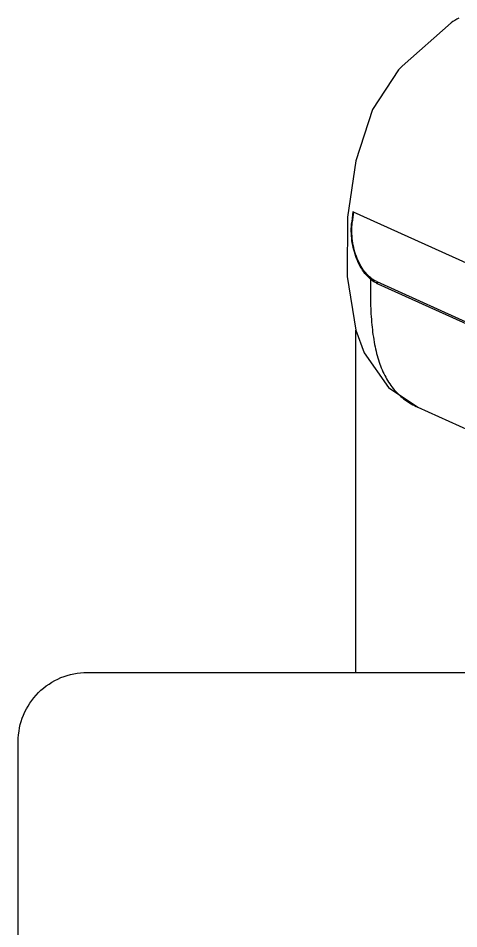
# Model space of a CAD drawing. Header units: millimetres. Extents: x 789 to 15176, y 607 to 3602.
# Drawn here: x 10257 to 10894, y 2115 to 3433 of the extents above; entities that cross this region are included whole.
import ezdxf

# ---------------------------------------------------------------- set-up
doc = ezdxf.new("R2010")
doc.units = ezdxf.units.MM
doc.layers.add('ASSEM_MEMBER_1', color=7, linetype='Continuous')

msp = doc.modelspace()

# ---------------------------------------------------------------- linework, layer by layer
msp.add_line((10745.3, 2485.9), (10745.3, 2981.1))
msp.add_lwpolyline([(10357, 2485.9), (11621.9, 2485.9, -0.414214), (11721.9, 2385.9), (11721.9, 1212.7, -0.414214), (11621.9, 1112.7), (10357, 1112.7, -0.414214), (10257, 1212.7), (10257, 2385.9, -0.414214)], format="xyb", close=True)
at = {"layer": 'ASSEM_MEMBER_1', "color": 7, "linetype": 'Continuous'}
for p, q in [((10740.9, 3152.7), (10739.2, 3138.3)), ((10741.8, 3152.5), (10740, 3137.7)), ((10741.7, 3152), (10740.9, 3152.7)), ((10741.8, 3152.5), (10741.7, 3152)), ((11401.3, 2854), (10741.7, 3152)), ((10739.2, 3138.3), (10740, 3137.6)), ((10775.4, 3051.4), (11344.9, 2794.1)), ((10776.8, 3048.3), (11346.3, 2791.1)), ((10834.6, 2869.7), (10834.6, 2869.7)), ((10834.6, 2869.7), (11080.8, 2758.5))]:
    msp.add_line(p, q, dxfattribs=at)
msp.add_lwpolyline([(10893.9, 3432.6, 0.010846), (10882.8, 3426.1), (10812.3, 3363.4), (10806.6, 3358), (10769.2, 3300.4), (10744.9, 3226.4), (10733.1, 3144.6)], format="xyb", dxfattribs=at)
msp.add_lwpolyline([(10733.1, 3144.6), (10732.5, 3059), (10745.3, 2981.1), (10757.2, 2948.4), (10792.3, 2898), (10834.6, 2869.7)], dxfattribs=at)
for centre, radius, start, end in [((10841.3, 3126.3), 102.8, 173.2797, 173.6268), ((10793.3, 3084.8), 40, 241.7397, 245.6187)]:
    msp.add_arc(centre, radius, start, end, dxfattribs=at)
for points, knots in [([(10774.4, 3049.5), (10768.1, 3052.9), (10759.7, 3060.6), (10751.2, 3073.4), (10743.9, 3089), (10738.5, 3110.7), (10738.2, 3128.8), (10739.2, 3137.7)], [0, 0, 0, 0, 0.213749, 0.333609, 0.460916, 0.729484, 1, 1, 1, 1]), ([(10775.4, 3051.4), (10769.2, 3054.1), (10760.8, 3061.4), (10752.3, 3073.6), (10744.8, 3088.9), (10739.2, 3110.6), (10739, 3128.7), (10740, 3137.7)], [0, 0, 0, 0, 0.206645, 0.325585, 0.453378, 0.725472, 1, 1, 1, 1]), ([(10766.3, 3053.8), (10766, 3042.6), (10766, 3021), (10767.7, 2989.8), (10771.6, 2961.2), (10778, 2935.6), (10787.3, 2913.2), (10799.9, 2894.4), (10815.8, 2879.7), (10828.2, 2872.6), (10834.6, 2869.7)], [0, 0, 0, 0, 0.160734, 0.310947, 0.449435, 0.575769, 0.690717, 0.796784, 0.898234, 1, 1, 1, 1]), ([(10775.5, 3051.3), (10775.4, 3050.7), (10775.5, 3049.5), (10776.3, 3048.5), (10776.8, 3048.3)], [0, 0, 0, 0, 0.542572, 1, 1, 1, 1])]:
    msp.add_open_spline(points, degree=3, knots=knots, dxfattribs=at)

doc.saveas('drawing.dxf')
